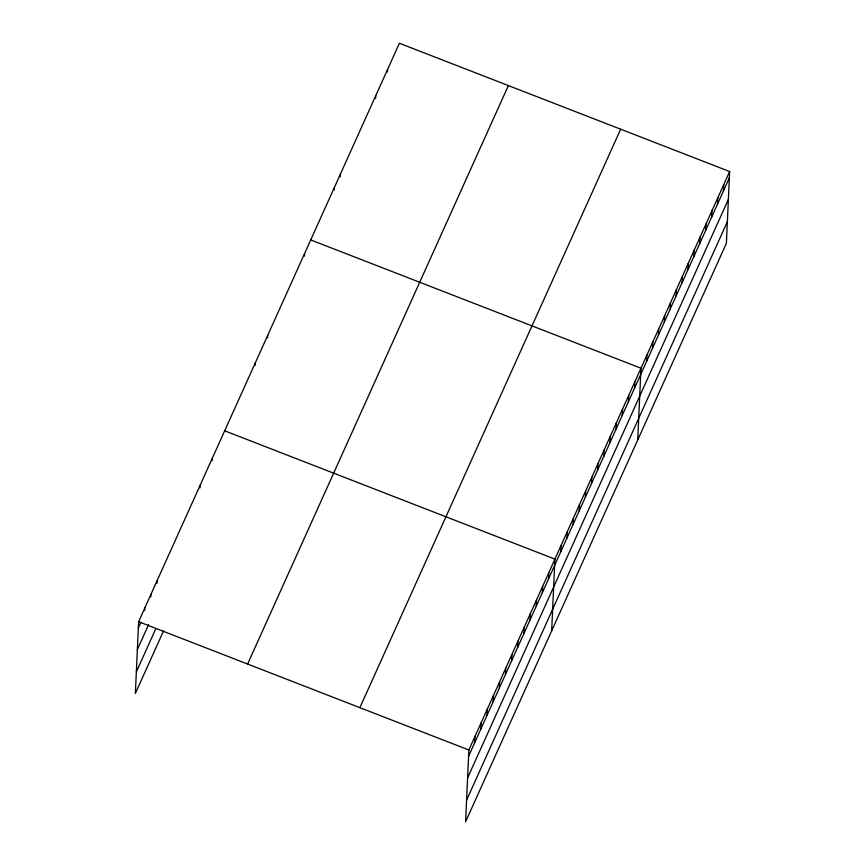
<?xml version="1.0" encoding="UTF-8"?>
<svg xmlns="http://www.w3.org/2000/svg" width="865" height="865" viewBox="0 0 865 865"><rect width="100%" height="100%" fill="white"/><g stroke="black" fill="none" stroke-linecap="round" stroke-linejoin="round"><path stroke-width="1.3" d="M729.638 171.54L468.873 749.998L465.608 821.75L726.384 243.292L729.638 171.54L399.392 43.25L138.616 621.708L135.362 693.46L163.528 630.963M144.65 610.593L144.769 608.073M150.802 596.958L150.91 594.439M156.943 583.324L157.062 580.804M199.966 487.871L200.085 485.362M212.26 460.602L212.379 458.093M255.294 365.16L255.402 362.64M267.588 337.88L267.696 335.371M304.469 256.072L304.577 253.564M334.258 189.986L334.366 187.478M340.161 176.882L340.28 174.373M375.626 98.21L375.745 95.701M387.455 71.99L387.563 69.47M474.734 742.646L475.015 736.364M480.875 729.011L481.167 722.729M487.027 715.377L487.309 709.095M493.169 701.742L493.461 695.46M499.321 688.107L499.602 681.825M505.463 674.473L505.755 668.191M511.615 660.838L511.896 654.556M517.757 647.204L518.048 640.922M523.909 633.569L524.19 627.287M530.05 619.924L530.332 613.653M536.203 606.289L536.484 600.018M542.344 592.655L542.625 586.384M548.496 579.02L548.778 572.749M551.665 630.855L554.919 559.114L224.673 430.824M560.79 551.751L561.071 545.48M566.932 538.116L567.213 531.834M573.084 524.482L573.365 518.2M579.226 510.847L579.507 504.565M585.367 497.213L585.659 490.931M591.519 483.578L591.801 477.296M597.661 469.944L597.953 463.662M603.813 456.309L604.094 450.027M609.955 442.675L610.247 436.393M616.107 429.04L616.388 422.758M622.249 415.405L622.541 409.123M628.401 401.771L628.682 395.489M634.542 388.125L634.834 381.854M637.721 439.961L640.976 368.22L310.73 239.929M646.598 361.386L646.89 355.104M652.513 348.271L652.805 341.989M658.427 335.155L658.708 328.884M664.331 322.05L664.623 315.768M670.245 308.935L670.537 302.664M676.16 295.83L676.441 289.548M682.063 282.714L682.355 276.432M687.978 269.599L688.27 263.328M693.892 256.494L694.173 250.212M699.796 243.379L700.088 237.097M705.71 230.263L706.002 223.992M711.625 217.158L711.906 210.876M717.528 204.043L717.82 197.761M723.443 190.927L723.724 184.656M138.335 627.99L140.898 622.313M137.351 649.593L148.618 624.595M136.346 671.856L155.808 628.682M247.606 664.05L508.371 85.581M359.883 707.667L620.659 129.209M468.581 756.28L729.357 177.822M467.608 777.884L728.373 199.426M466.592 800.147L727.368 221.678M138.616 621.708L468.873 749.998"/></g></svg>
